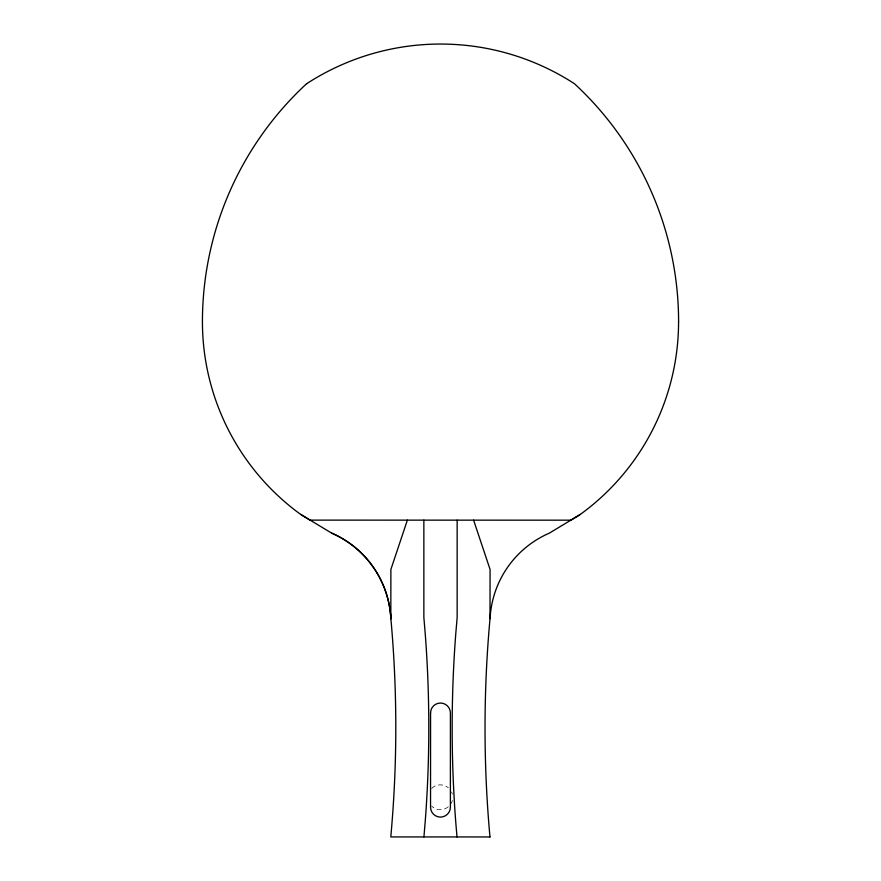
<?xml version="1.0" encoding="UTF-8"?>
<svg xmlns="http://www.w3.org/2000/svg" width="881" height="881" viewBox="0 0 881 881"><rect width="100%" height="100%" fill="white"/><g stroke="black" fill="none" stroke-linecap="round" stroke-linejoin="round"><path stroke-width="0.66" stroke-dasharray="4.41 3.3" d="M452.349 800.477A12.411 12.411 0 0 1 451.105 803.472M448.33 806.776A12.411 12.411 0 0 1 431.569 806.049M431.58 788.484A12.411 12.411 0 0 1 448.341 787.757M451.601 792.019A12.411 12.411 0 0 1 452.349 794.056"/><path stroke-width="1.32" d="M306.621 83.695A324.131 324.131 0 0 0 202.432 321.73A238.046 238.046 0 0 0 300.564 514.339L331.597 533.082A98.562 98.562 0 0 1 390.823 618.715L390.878 569.434L407.363 520.142M489.968 836.95A1202.642 1202.642 0 0 1 490.012 618.737L490.067 569.445L473.604 520.153M423.926 836.939L425.237 821.279A1235.591 1235.591 0 0 0 425.281 634.375L423.86 617.35L423.86 520.142M570.888 520.175L580.359 514.383A238.046 238.046 0 0 0 678.568 321.818M490.056 618.737A98.562 98.562 0 0 1 549.37 533.126L580.436 514.383M570.987 520.175L310.013 520.12L300.597 514.339M490.023 836.95L390.79 836.928A1202.642 1202.642 0 0 0 390.878 618.715M456.997 836.939L455.686 821.29A1235.591 1235.591 0 0 1 455.719 634.386L457.151 617.361L457.151 520.153M678.59 321.818A324.131 324.131 0 0 0 574.489 83.75A245.799 245.799 0 0 0 306.687 83.695M331.597 533.082A98.562 98.562 0 0 1 390.878 618.715M430.567 712.949L430.545 807.183A9.922 9.922 0 0 0 440.467 817.105A9.922 9.922 0 0 0 450.389 807.183L450.4 712.96A9.922 9.922 0 0 0 440.489 703.038A9.922 9.922 0 0 0 430.567 712.949"/></g></svg>
